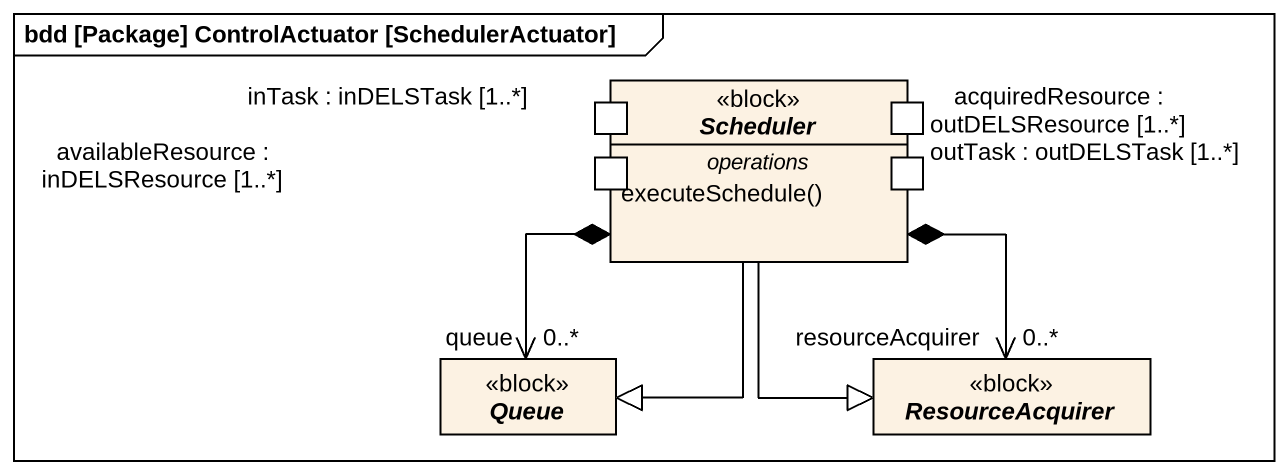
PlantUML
@startuml
mainframe bdd [Package] ControlActuator [SchedulerActuator]
hide circle
hide empty members
abstract class Scheduler <<block>> {
  -- operations --
  executeSchedule()
  -- ports --
  inTask : inDELSTask [1..*]
  acquiredResource : outDELSResource [1..*]
  availableResource : inDELSResource [1..*]
  outTask : outDELSTask [1..*]
}
abstract class "Queue" as Queue_ <<block>>
abstract class ResourceAcquirer <<block>>
Scheduler *--> "queue\n0..*" Queue_
Scheduler --|> Queue_
Scheduler *--> "resourceAcquirer\n0..*" ResourceAcquirer
Scheduler --|> ResourceAcquirer
@enduml
